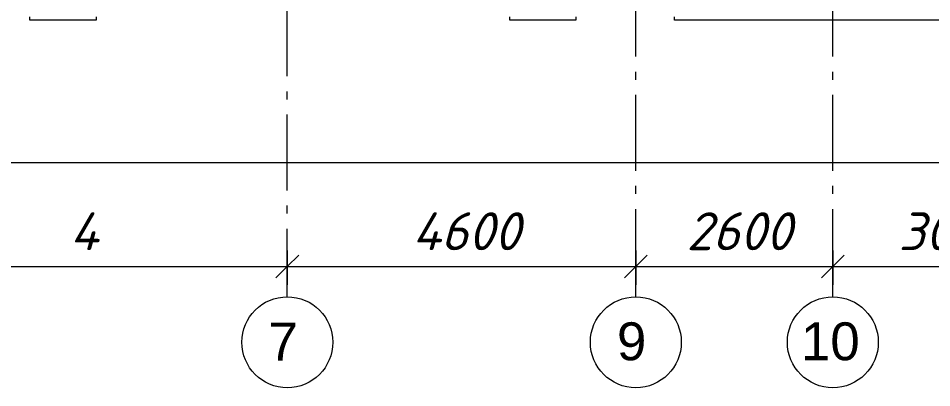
# Model space of a CAD drawing. Header units: millimetres. Extents: x -537608 to 253996, y -217170 to 186033.
# Drawn here: x -308228 to -296171, y 86251 to 91126 of the extents above; entities that cross this region are included whole.
import ezdxf

# ---------------------------------------------------------------- set-up
doc = ezdxf.new("R2010")
doc.units = ezdxf.units.MM
doc.layers.add('PDF _Геометрия', color=7, linetype='Continuous')
doc.layers.add('PDF _Текст', color=7, linetype='Continuous')
doc.styles.add('PDF ArialMT', font='arial.ttf')
doc.styles.add('PDF ISOCPEUR Italic', font='isocpeui.ttf')

msp = doc.modelspace()

# ---------------------------------------------------------------- linework, layer by layer
at = {"layer": 'PDF _Геометрия', "color": 253, "lineweight": 9, "true_color": 0xaaaaaa}
for p, q in [((-300076.1774, 90620.058), (-300076.1774, 91620.0575)), ((-297476.176, 90620.058), (-297476.176, 91620.0575)), ((-304676.1779, 90360.8423), (-304676.1779, 91360.8419)), ((-308075.8379, 91101.2646), (-308075.8379, 91144.2677)), ((-307200.8346, 91101.2646), (-308075.8379, 91101.2646)), ((-307200.8346, 91144.2677), (-307200.8346, 91101.2646)), ((-301741.177, 91101.2646), (-301741.177, 91144.2677)), ((-300866.1822, 91101.2646), (-301741.177, 91101.2646)), ((-300866.1822, 91144.2677), (-300866.1822, 91101.2646)), ((-299566.1772, 91101.2646), (-299566.1772, 91144.2677)), ((-291936.1788, 91101.2646), (-299566.1772, 91101.2646)), ((-300076.1774, 90314.2266), (-300076.1774, 90420.0615)), ((-297476.176, 90314.2266), (-297476.176, 90420.0615)), ((-304676.1779, 90055.011), (-304676.1779, 90160.8415)), ((-300076.1774, 89114.2263), (-300076.1774, 90114.2258)), ((-297476.176, 89114.2263), (-297476.176, 90114.2258)), ((-304676.1779, 88855.0107), (-304676.1779, 89855.0102)), ((-300076.1774, 88808.3949), (-300076.1774, 88914.2255)), ((-297476.176, 88808.3949), (-297476.176, 88914.2255)), ((-304676.1779, 88549.175), (-304676.1779, 88655.0099)), ((-300076.1774, 87450.5056), (-300076.1774, 88608.3941)), ((-297476.176, 87450.5056), (-297476.176, 88608.3941)), ((-304676.1779, 87450.5056), (-304676.1779, 88349.1786))]:
    msp.add_line(p, q, dxfattribs=at)
at = {"layer": 'PDF _Геометрия', "lineweight": 9}
for p, q in [((-317116.1758, 89222.6878), (-213136.1964, 89222.6878)), ((-304676.1779, 88062.0951), (-304676.1779, 87849.9646)), ((-300076.1774, 88062.0951), (-300076.1774, 87849.9646)), ((-297476.176, 88062.0951), (-297476.176, 87849.9646)), ((-309076.1776, 87849.9646), (-304676.1779, 87849.9646)), ((-304676.1779, 87849.9646), (-300076.1774, 87849.9646)), ((-304676.1779, 87849.9646), (-304676.1779, 87609.9619)), ((-300076.1774, 87849.9646), (-297476.176, 87849.9646)), ((-300076.1774, 87849.9646), (-300076.1774, 87609.9619)), ((-297476.176, 87849.9646), (-294476.1817, 87849.9646)), ((-297476.176, 87849.9646), (-297476.176, 87609.9619))]:
    msp.add_line(p, q, dxfattribs=at)
at = {"layer": 'PDF _Геометрия', "lineweight": 20}
for p, q in [((-304526.1773, 87999.9609), (-304676.1779, 87849.9646)), ((-299926.1769, 87999.9609), (-300076.1774, 87849.9646)), ((-297326.1841, 87999.9609), (-297476.176, 87849.9646)), ((-304676.1779, 87849.9646), (-304826.1785, 87699.964)), ((-300076.1774, 87849.9646), (-300226.178, 87699.964)), ((-297476.176, 87849.9646), (-297626.1766, 87699.964))]:
    msp.add_line(p, q, dxfattribs=at)
for centre, radius in [((-304676.1766, 86850.5078), 600.001), ((-300076.1821, 86850.5067), 599.9983), ((-297476.1807, 86850.5067), 599.9983)]:
    msp.add_circle(centre, radius, dxfattribs=at)

# ---------------------------------------------------------------- texts
at = {"layer": 'PDF _Текст', "char_height": 500, "attachment_point": 4}
for s, insert, style in [('4 ', (-307546.5472, 88315.4762), 'PDF ISOCPEUR Italic'), ('4600', (-303027.4031, 88315.4762), 'PDF ISOCPEUR Italic'), ('2600', (-299408.2538, 88315.4762), 'PDF ISOCPEUR Italic'), ('3000', (-296608.2516, 88315.4762), 'PDF ISOCPEUR Italic'), ('7', (-304925.8344, 86859.5823), 'PDF ArialMT'), ('9', (-300325.8339, 86859.5823), 'PDF ArialMT'), ('10', (-297897.733, 86859.5823), 'PDF ArialMT')]:
    msp.add_mtext(s, dxfattribs=dict(at, insert=insert, style=style))

doc.saveas('drawing.dxf')
